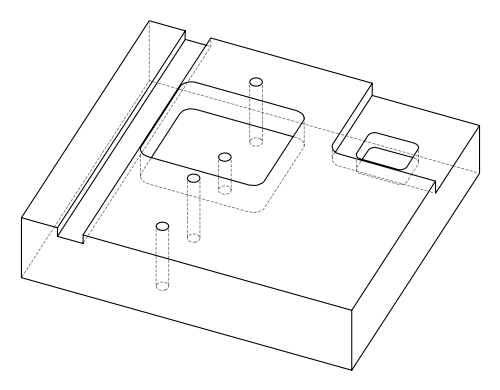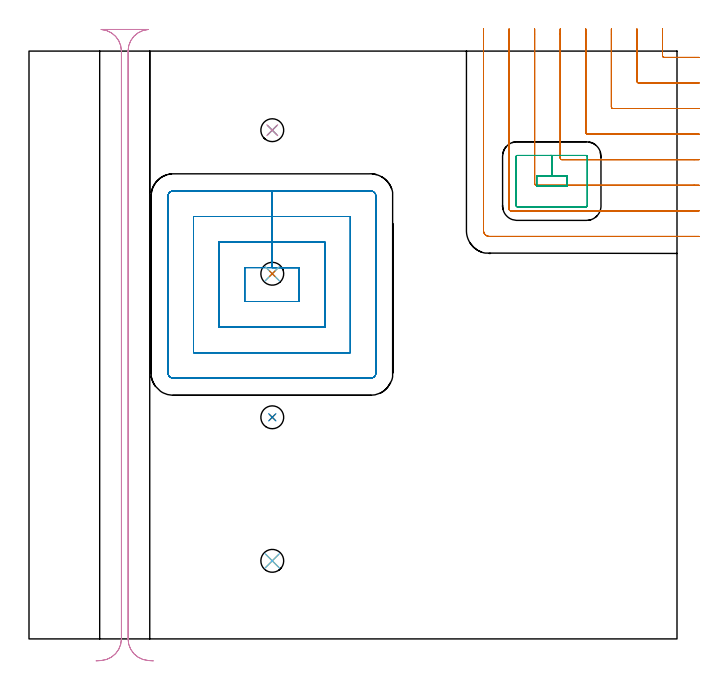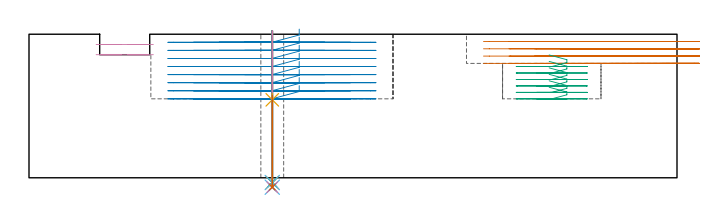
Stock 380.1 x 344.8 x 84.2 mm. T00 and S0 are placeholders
(PLAN: 13 operations, 11 tool changes, 38.8 min)
(1 MILL_CORNER_NOTCH_RECTANGULAR | CORNER_NOTCH_RECTANGULAR | UGT0201_094 | Follow Part, ap 5, ae 75% | 9.97 min | 250031 mm3)
(2 MILL_RECTANGULAR_POCKET | POCKET_RECTANGULAR_STRAIGHT | UGT0201_094 | Follow Part, ap 5, ae 75% | 19.82 min | 693514 mm3)
(3 MILL_RECTANGULAR_POCKET_1 | POCKET_RECTANGULAR_STRAIGHT_1 | NXT0201_012 | Follow Part, ap 4, ae 75% | 3.09 min | 54067 mm3)
(4 MILL_RECTANGULAR_SLOT | SLOT_RECTANGULAR | UGT0201_109 | Follow Part, ap 6.35, ae 75% | 3.23 min | 121233 mm3)
(5 DRILL_THROUGH_HOLE_FROM_SOLID_MATERIAL | STEP1HOLE | NXT0301_042 | 0.36 min | 3376 mm3)
(6 DRILL_TO_ENLARGE_THROUGH_HOLE | STEP1HOLE | UGT0301_268 | 0.37 min | 8441 mm3)
(7 DRILL_THROUGH_HOLE_FROM_SOLID_MATERIAL_1 | STEP1HOLE_1 | NXT0301_042 | 0.36 min | 3355 mm3)
(8 DRILL_TO_ENLARGE_THROUGH_HOLE_1 | STEP1HOLE_1 | UGT0301_268 | 0.37 min | 8535 mm3)
(9 DRILL_THROUGH_HOLE_FROM_SOLID_MATERIAL_2 | STEP1HOLE_3 | NXT0301_042 | 0.36 min | 3281 mm3)
(10 DRILL_TO_ENLARGE_THROUGH_HOLE_3 | STEP1HOLE_3 | UGT0301_268 | 0.37 min | 8522 mm3)
(11 SPOT_DRILL | STEP1HOLE_2 | NXT0321_9005460120000 | 0.04 min | 68 mm3)
(12 DRILL_THROUGH_HOLE_INTO_CENTER | STEP1HOLE_2 | NXT0301_042 | 0.21 min | 1781 mm3)
(13 DRILL_TO_ENLARGE_THROUGH_HOLE_2 | STEP1HOLE_2 | UGT0301_268 | 0.22 min | 4661 mm3)
(TOOL UGT0201_094 | End mill 20 mm | D20 FL38 Z4)
(TOOL NXT0201_012 | ENDMILL 16mm [2P460-1600-NA 1630] | D16 FL38 Z6)
(TOOL UGT0201_109 | End Mill 25.4 mm | D25.4 FL25 Z2)
(TOOL NXT0301_042 | Carbide Drill 7.1mm [860.1-0710-057A1-MM 2214] | D7.1 PA140 FL85 Z2)
(TOOL UGT0301_268 | Twist Drill 13.4 mm | D13.4 PA118 FL108 Z2)
(TOOL NXT0321_9005460120000 | NC Spot Drill, 142deg, 12mm, Carbide, Uncoated | D12 PA142 FL30 Z2)
(OP 1 MILL_CORNER_NOTCH_RECTANGULAR)
G17 G21 G94 G90
T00 M6
G54
G17 G0 G90 X371.6 Y357.8 S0 M3
G43 Z94.2 H0
Z79.925
G94 G1 Y354.8 F250.
Y342.093 F500.
G3 X372.593 Y341.1 R1.
G1 X390.1
X393.1 F250.
G0 Z94.2
X356.6 Y357.8
Z79.925
G1 Y354.8
Y327.093 F500.
G3 X357.593 Y326.1 R1.
G1 X390.1
X393.1 F250.
G0 Z94.2
X341.6 Y357.8
Z79.925
G1 Y354.8
Y312.094 F500.
G3 X342.594 Y311.1 R1.
G1 X390.1
X393.1 F250.
G0 Z94.2
X326.6 Y357.8
Z79.925
G1 Y354.8
Y297.094 F500.
G3 X327.594 Y296.1 R1.
G1 X390.1
X393.1 F250.
G0 Z94.2
X311.6 Y357.8
Z79.925
G1 Y354.8
Y282.095 F500.
G3 X312.595 Y281.1 R1.
G1 X390.1
X393.1 F250.
G0 Z94.2
X296.6 Y357.8
Z79.925
G1 Y354.8
Y267.095 F500.
G3 X297.595 Y266.1 R1.
G1 X390.1
X393.1 F250.
G0 Z94.2
X281.6 Y357.8
Z79.925
G1 Y354.8
Y252.095 F500.
G3 X282.595 Y251.1 R1.
G1 X390.1
X393.1 F250.
G0 Z94.2
X266.6 Y357.8
Z79.925
G1 Y354.8
Y239.5 F500.
G3 X270. Y236.1 R3.4
G1 X390.1
X393.1 F250.
G0 Z94.2
X371.6 Y357.8
Z75.65
G1 Y354.8
Y342.093 F500.
G3 X372.593 Y341.1 R1.
G1 X390.1
X393.1 F250.
G0 Z94.2
X356.6 Y357.8
Z75.65
G1 Y354.8
Y327.093 F500.
G3 X357.593 Y326.1 R1.
G1 X390.1
X393.1 F250.
G0 Z94.2
X341.6 Y357.8
Z75.65
G1 Y354.8
Y312.094 F500.
G3 X342.594 Y311.1 R1.
G1 X390.1
X393.1 F250.
G0 Z94.2
X326.6 Y357.8
Z75.65
G1 Y354.8
Y297.094 F500.
G3 X327.594 Y296.1 R1.
G1 X390.1
X393.1 F250.
G0 Z94.2
X311.6 Y357.8
Z75.65
G1 Y354.8
Y282.095 F500.
G3 X312.595 Y281.1 R1.
G1 X390.1
X393.1 F250.
G0 Z94.2
X296.6 Y357.8
Z75.65
G1 Y354.8
Y267.095 F500.
G3 X297.595 Y266.1 R1.
G1 X390.1
X393.1 F250.
G0 Z94.2
X281.6 Y357.8
Z75.65
G1 Y354.8
Y252.095 F500.
G3 X282.595 Y251.1 R1.
G1 X390.1
X393.1 F250.
G0 Z94.2
X266.6 Y357.8
Z75.65
G1 Y354.8
Y239.5 F500.
G3 X270. Y236.1 R3.4
G1 X390.1
X393.1 F250.
G0 Z94.2
X371.6 Y357.8
Z71.375
G1 Y354.8
Y342.093 F500.
G3 X372.593 Y341.1 R1.
G1 X390.1
X393.1 F250.
G0 Z94.2
X356.6 Y357.8
Z71.375
G1 Y354.8
Y327.093 F500.
G3 X357.593 Y326.1 R1.
G1 X390.1
X393.1 F250.
G0 Z94.2
X341.6 Y357.8
Z71.375
G1 Y354.8
Y312.094 F500.
G3 X342.594 Y311.1 R1.
G1 X390.1
X393.1 F250.
G0 Z94.2
X326.6 Y357.8
Z71.375
G1 Y354.8
Y297.094 F500.
G3 X327.594 Y296.1 R1.
G1 X390.1
X393.1 F250.
G0 Z94.2
X311.6 Y357.8
Z71.375
G1 Y354.8
Y282.095 F500.
G3 X312.595 Y281.1 R1.
G1 X390.1
X393.1 F250.
G0 Z94.2
X296.6 Y357.8
Z71.375
G1 Y354.8
Y267.095 F500.
G3 X297.595 Y266.1 R1.
G1 X390.1
X393.1 F250.
G0 Z94.2
X281.6 Y357.8
Z71.375
G1 Y354.8
Y252.095 F500.
G3 X282.595 Y251.1 R1.
G1 X390.1
X393.1 F250.
G0 Z94.2
X266.6 Y357.8
Z71.375
G1 Y354.8
Y239.5 F500.
G3 X270. Y236.1 R3.4
G1 X390.1
X393.1 F250.
G0 Z94.2
X371.6 Y357.8
Z67.1
G1 Y354.8
Y342.093 F500.
G3 X372.593 Y341.1 R1.
G1 X390.1
X393.1 F250.
G0 Z94.2
X356.6 Y357.8
Z67.1
G1 Y354.8
Y327.093 F500.
G3 X357.593 Y326.1 R1.
G1 X390.1
X393.1 F250.
G0 Z94.2
X341.6 Y357.8
Z67.1
G1 Y354.8
Y312.094 F500.
G3 X342.594 Y311.1 R1.
G1 X390.1
X393.1 F250.
G0 Z94.2
X326.6 Y357.8
Z67.1
G1 Y354.8
Y297.094 F500.
G3 X327.594 Y296.1 R1.
G1 X390.1
X393.1 F250.
G0 Z94.2
X311.6 Y357.8
Z67.1
G1 Y354.8
Y282.095 F500.
G3 X312.595 Y281.1 R1.
G1 X390.1
X393.1 F250.
G0 Z94.2
X296.6 Y357.8
Z67.1
G1 Y354.8
Y267.095 F500.
G3 X297.595 Y266.1 R1.
G1 X390.1
X393.1 F250.
G0 Z94.2
X281.6 Y357.8
Z67.1
G1 Y354.8
Y252.095 F500.
G3 X282.595 Y251.1 R1.
G1 X390.1
X393.1 F250.
G0 Z94.2
X266.6 Y357.8
Z67.1
G1 Y354.8
Y239.5 F500.
G3 X270. Y236.1 R3.4
G1 X390.1
X393.1 F250.
G0 Z94.2
M5
M2
(OP 2 MILL_RECTANGULAR_POCKET)
G17 G21 G94 G90
T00 M6
G54
G17 G0 G90 X158.5 Y204.923 S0 M3
G43 Z94.2 H0
Z87.2
G94 G1 Y217.8 Z83.75 F250.
X142.5 Z79.462
X126.5 F500.
Y197.9
X158.5
Y217.8
X142.5
Y232.8
X111.5
Y182.9
X173.5
Y232.8
X142.5
Y247.8
X96.5
Y167.9
X188.5
Y247.8
X142.5
Y262.8
X84.7
G3 X81.5 Y259.6 R3.2
G1 Y156.1
G3 X84.7 Y152.9 R3.2
G1 X200.3
G3 X203.5 Y156.1 R3.2
G1 Y259.6
G3 X200.3 Y262.8 R3.2
G1 X142.5
X141.5
G0 X158.5 Y204.923 Z82.462
G1 Y217.8 Z79.012 F250.
X142.5 Z74.725
X126.5 F500.
Y197.9
X158.5
Y217.8
X142.5
Y232.8
X111.5
Y182.9
X173.5
Y232.8
X142.5
Y247.8
X96.5
Y167.9
X188.5
Y247.8
X142.5
Y262.8
X84.7
G3 X81.5 Y259.6 R3.2
G1 Y156.1
G3 X84.7 Y152.9 R3.2
G1 X200.3
G3 X203.5 Y156.1 R3.2
G1 Y259.6
G3 X200.3 Y262.8 R3.2
G1 X142.5
X141.5
G0 X158.5 Y204.923 Z77.725
G1 Y217.8 Z74.275 F250.
X142.5 Z69.987
X126.5 F500.
Y197.9
X158.5
Y217.8
X142.5
Y232.8
X111.5
Y182.9
X173.5
Y232.8
X142.5
Y247.8
X96.5
Y167.9
X188.5
Y247.8
X142.5
Y262.8
X84.7
G3 X81.5 Y259.6 R3.2
G1 Y156.1
G3 X84.7 Y152.9 R3.2
G1 X200.3
G3 X203.5 Y156.1 R3.2
G1 Y259.6
G3 X200.3 Y262.8 R3.2
G1 X142.5
X141.5
G0 X158.5 Y204.923 Z72.987
G1 Y217.8 Z69.537 F250.
X142.5 Z65.25
X126.5 F500.
Y197.9
X158.5
Y217.8
X142.5
Y232.8
X111.5
Y182.9
X173.5
Y232.8
X142.5
Y247.8
X96.5
Y167.9
X188.5
Y247.8
X142.5
Y262.8
X84.7
G3 X81.5 Y259.6 R3.2
G1 Y156.1
G3 X84.7 Y152.9 R3.2
G1 X200.3
G3 X203.5 Y156.1 R3.2
G1 Y259.6
G3 X200.3 Y262.8 R3.2
G1 X142.5
X141.5
G0 X158.5 Y204.923 Z68.25
G1 Y217.8 Z64.8 F250.
X142.5 Z60.512
X126.5 F500.
Y197.9
X158.5
Y217.8
X142.5
Y232.8
X111.5
Y182.9
X173.5
Y232.8
X142.5
Y247.8
X96.5
Y167.9
X188.5
Y247.8
X142.5
Y262.8
X84.7
G3 X81.5 Y259.6 R3.2
G1 Y156.1
G3 X84.7 Y152.9 R3.2
G1 X200.3
G3 X203.5 Y156.1 R3.2
G1 Y259.6
G3 X200.3 Y262.8 R3.2
G1 X142.5
X141.5
G0 X158.5 Y204.923 Z63.512
G1 Y217.8 Z60.062 F250.
X142.5 Z55.775
X126.5 F500.
Y197.9
X158.5
Y217.8
X142.5
Y232.8
X111.5
Y182.9
X173.5
Y232.8
X142.5
Y247.8
X96.5
Y167.9
X188.5
Y247.8
X142.5
Y262.8
X84.7
G3 X81.5 Y259.6 R3.2
G1 Y156.1
G3 X84.7 Y152.9 R3.2
G1 X200.3
G3 X203.5 Y156.1 R3.2
G1 Y259.6
G3 X200.3 Y262.8 R3.2
G1 X142.5
X141.5
G0 X158.5 Y204.923 Z58.775
G1 Y217.8 Z55.325 F250.
X142.5 Z51.037
X126.5 F500.
Y197.9
X158.5
Y217.8
X142.5
Y232.8
X111.5
Y182.9
X173.5
Y232.8
X142.5
Y247.8
X96.5
Y167.9
X188.5
Y247.8
X142.5
Y262.8
X84.7
G3 X81.5 Y259.6 R3.2
G1 Y156.1
G3 X84.7 Y152.9 R3.2
G1 X200.3
G3 X203.5 Y156.1 R3.2
G1 Y259.6
G3 X200.3 Y262.8 R3.2
G1 X142.5
X141.5
G0 X158.5 Y204.923 Z54.037
G1 Y217.8 Z50.587 F250.
X142.5 Z46.3
X126.5 F500.
Y197.9
X158.5
Y217.8
X142.5
Y232.8
X111.5
Y182.9
X173.5
Y232.8
X142.5
Y247.8
X96.5
Y167.9
X188.5
Y247.8
X142.5
Y262.8
X84.7
G3 X81.5 Y259.6 R3.2
G1 Y156.1
G3 X84.7 Y152.9 R3.2
G1 X200.3
G3 X203.5 Y156.1 R3.2
G1 Y259.6
G3 X200.3 Y262.8 R3.2
G1 X142.5
X141.5
G0 Z94.2
M5
M2
(OP 3 MILL_RECTANGULAR_POCKET_1)
G17 G21 G94 G90
T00 M6
G54
G17 G0 G90 X305.109 Y265.5 S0 M3
G43 Z94.2 H1
Z72.04
G94 G1 X315.5 Z69.256 F250.
Y271.6 Z67.621
X306.65 Z65.25
X297.8 F500.
Y265.5
X315.5
Y271.6
X306.65
Y283.6
X286.3
G3 X285.8 Y283.1 R0.5
G1 Y254.
G3 X286.3 Y253.5 R0.5
G1 X327.
G3 X327.5 Y254. R0.5
G1 Y283.1
G3 X327. Y283.6 R0.5
G1 X306.65
X305.65
G0 X305.109 Y265.5 Z68.25
G1 X315.5 Z65.466 F250.
Y271.6 Z63.831
X306.65 Z61.46
X297.8 F500.
Y265.5
X315.5
Y271.6
X306.65
Y283.6
X286.3
G3 X285.8 Y283.1 R0.5
G1 Y254.
G3 X286.3 Y253.5 R0.5
G1 X327.
G3 X327.5 Y254. R0.5
G1 Y283.1
G3 X327. Y283.6 R0.5
G1 X306.65
X305.65
G0 X305.109 Y265.5 Z64.46
G1 X315.5 Z61.676 F250.
Y271.6 Z60.041
X306.65 Z57.67
X297.8 F500.
Y265.5
X315.5
Y271.6
X306.65
Y283.6
X286.3
G3 X285.8 Y283.1 R0.5
G1 Y254.
G3 X286.3 Y253.5 R0.5
G1 X327.
G3 X327.5 Y254. R0.5
G1 Y283.1
G3 X327. Y283.6 R0.5
G1 X306.65
X305.65
G0 X305.109 Y265.5 Z60.67
G1 X315.5 Z57.886 F250.
Y271.6 Z56.251
X306.65 Z53.88
X297.8 F500.
Y265.5
X315.5
Y271.6
X306.65
Y283.6
X286.3
G3 X285.8 Y283.1 R0.5
G1 Y254.
G3 X286.3 Y253.5 R0.5
G1 X327.
G3 X327.5 Y254. R0.5
G1 Y283.1
G3 X327. Y283.6 R0.5
G1 X306.65
X305.65
G0 X305.109 Y265.5 Z56.88
G1 X315.5 Z54.096 F250.
Y271.6 Z52.461
X306.65 Z50.09
X297.8 F500.
Y265.5
X315.5
Y271.6
X306.65
Y283.6
X286.3
G3 X285.8 Y283.1 R0.5
G1 Y254.
G3 X286.3 Y253.5 R0.5
G1 X327.
G3 X327.5 Y254. R0.5
G1 Y283.1
G3 X327. Y283.6 R0.5
G1 X306.65
X305.65
G0 X305.109 Y265.5 Z53.09
G1 X315.5 Z50.306 F250.
Y271.6 Z48.671
X306.65 Z46.3
X297.8 F500.
Y265.5
X315.5
Y271.6
X306.65
Y283.6
X286.3
G3 X285.8 Y283.1 R0.5
G1 Y254.
G3 X286.3 Y253.5 R0.5
G1 X327.
G3 X327.5 Y254. R0.5
G1 Y283.1
G3 X327. Y283.6 R0.5
G1 X306.65
X305.65
G0 Z94.2
M5
M2
(OP 4 MILL_RECTANGULAR_SLOT)
G17 G21 G94 G90
T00 M6
G54
G17 G0 G90 X72.921 Y-12.876 S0 M3
G43 Z94.2 H0
Z78.2
G94 G1 X69.928 Y-12.67 F250.
G2 X58.1 Y0. R12.7 F500.
G1 Y344.8
G2 X69.927 Y357.47 R12.7
G1 Y357.5
X42.373
Y357.47
G2 X54.2 Y344.8 R12.7
G1 Y0.
G2 X42.372 Y-12.67 R12.7
G1 X39.379 Y-12.876 F250.
G0 X72.921 Z72.2
G1 X69.928 Y-12.67
G2 X58.1 Y0. R12.7 F500.
G1 Y344.8
G2 X69.927 Y357.47 R12.7
G1 Y357.5
X42.373
Y357.47
G2 X54.2 Y344.8 R12.7
G1 Y0.
G2 X42.372 Y-12.67 R12.7
G1 X39.379 Y-12.876 F250.
G0 Z94.2
M5
M2
(OP 5 DRILL_THROUGH_HOLE_FROM_SOLID_MATERIAL)
G17 G21 G94 G90
T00 M6
G54
G17 G0 G90 X142.7 Y45.8 S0 M3
G43 Z94.2 H1
G94 G81 G98 Z-2.792 F250. R86.2
G80
M5
M2
(OP 6 DRILL_TO_ENLARGE_THROUGH_HOLE)
G17 G21 G94 G90
T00 M6
G54
G17 G0 G90 X142.7 Y45.8 S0 M3
G43 Z94.2 H0
G94 G73 G98 Z-5.526 F250. Q12.818 R86.2
G80
M5
M2
(OP 7 DRILL_THROUGH_HOLE_FROM_SOLID_MATERIAL_1)
G17 G21 G94 G90
T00 M6
G54
G17 G0 G90 X142.7 Y130. S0 M3
G43 Z94.2 H1
G94 G81 G98 Z-2.792 F250. R86.2
G80
M5
M2
(OP 8 DRILL_TO_ENLARGE_THROUGH_HOLE_1)
G17 G21 G94 G90
T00 M6
G54
G17 G0 G90 X142.7 Y130. S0 M3
G43 Z94.2 H0
G94 G73 G98 Z-5.526 F250. Q12.818 R86.2
G80
M5
M2
(OP 9 DRILL_THROUGH_HOLE_FROM_SOLID_MATERIAL_2)
G17 G21 G94 G90
T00 M6
G54
G17 G0 G90 X142.7 Y298.4 S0 M3
G43 Z94.2 H1
G94 G81 G98 Z-2.792 F250. R86.2
G80
M5
M2
(OP 10 DRILL_TO_ENLARGE_THROUGH_HOLE_3)
G17 G21 G94 G90
T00 M6
G54
G17 G0 G90 X142.7 Y298.4 S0 M3
G43 Z94.2 H0
G94 G73 G98 Z-5.526 F250. Q12.818 R86.2
G80
M5
M2
(OP 11 SPOT_DRILL)
G17 G21 G94 G90
T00 M6
G54
G17 G0 G90 X142.7 Y214.2 S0 M3
G43 Z94.2 H0
G94 G81 G98 Z45.723 F250. R49.3
G80
M5
M2
(OP 12 DRILL_THROUGH_HOLE_INTO_CENTER)
G17 G21 G94 G90
T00 M6
G54
G17 G0 G90 X142.7 Y214.2 S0 M3
G43 Z94.2 H1
G94 G73 G98 Z-2.792 F250. Q7.013 R48.3
G80
M5
M2
(OP 13 DRILL_TO_ENLARGE_THROUGH_HOLE_2)
G17 G21 G94 G90
T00 M6
G54
G17 G0 G90 X142.7 Y214.2 S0 M3
G43 Z94.2 H0
G94 G73 G98 Z-5.526 F250. Q12.956 R48.3
G80
M5
M2
